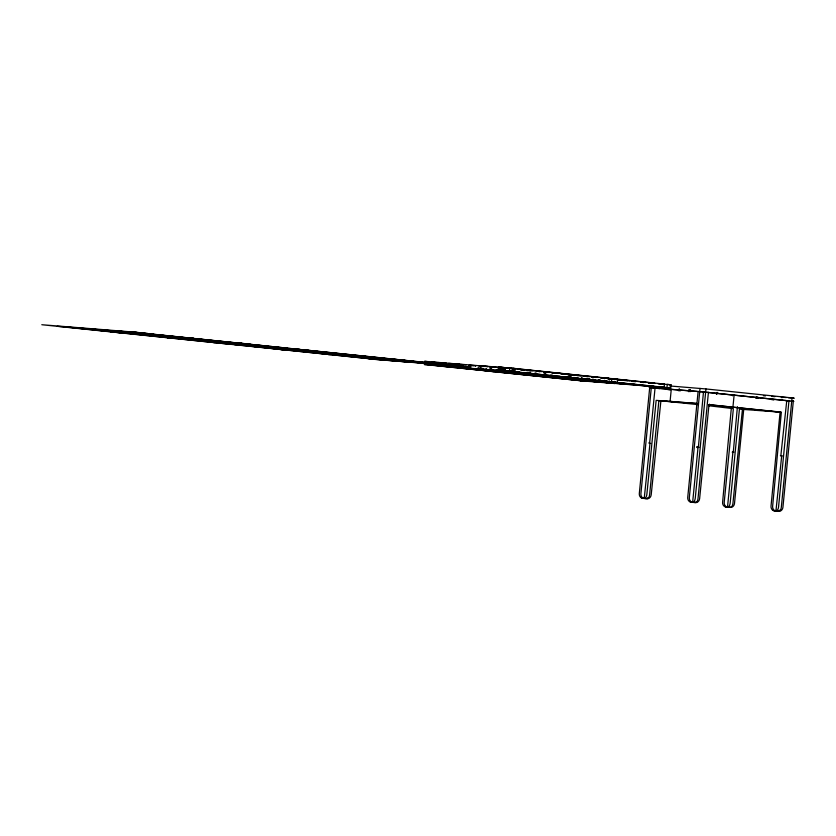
<?xml version="1.0" encoding="UTF-8"?>
<svg xmlns="http://www.w3.org/2000/svg" width="836" height="836" viewBox="0 0 836 836"><rect width="100%" height="100%" fill="white"/><g stroke="black" fill="none" stroke-linecap="round" stroke-linejoin="round"><path stroke-width="1.25" d="M458.086 367.359L424.427 364.517L424.74 361.319L483.198 366.053M428.178 364.904L428.492 361.706L427.447 361.601M468.954 367.37C469.633 369.418 465.088 369.01 467.366 367.359M477.993 367.767L477.784 369.909L483.762 370.379M478.244 368.436L481.034 368.206M478.265 368.425L478.882 368.227M491.129 366.868L490.816 370.066L480.522 368.99L480.836 365.792L501.192 367.422M481.693 368.258L481.912 368.801L481.149 368.739M492.926 369.606L489.614 369.084M491.725 369.449L489.488 369.345M492.394 369.502L491.819 369.585M496.229 369.94L497.117 369.878M507.891 371.142L498.057 370.264L498.371 367.067L512.363 368.258L511.925 371.445M499.51 369.251L499.301 367.15L500.398 367.391M499.667 370.129L502.885 370.4L499.729 369.888M500.356 369.324L500.346 367.903M499.102 369.209L500.722 369.324L500.921 367.276L501.83 367.422M502.018 367.526L502.697 367.506L502.624 368.268M502.384 370.703L502.311 369.899M502.467 368.3L502.551 367.495M503.126 368.279L503.199 367.516L509.626 368.07M503.303 369.93C502.415 371.142 505.278 371.194 504.38 369.836M503.46 368.331L503.857 367.568M503.606 370.787L503.763 367.495M504.223 368.268L504.338 367.621L504.536 368.237M504.839 367.589C501.987 369.721 506.658 371.466 505.038 370.839M504.881 370.86L505.237 367.621M505.331 367.631L506.25 367.767L505.446 367.631L505.09 371.299L506.198 371.414M505.561 368.342L505.163 367.662M505.435 370.87L505.937 370.766M506.188 368.164L505.665 367.704M516.052 371.623L516.011 372.396L507.828 371.414M506.961 370.797L507.849 370.735M509.458 371.236L509.824 367.976L609.047 378.342L608.462 378.311M513.001 371.56L513.314 368.362L513.994 368.415L513.68 371.612L505.174 370.85M513.325 371.633L513.523 372.187M514.443 371.623L514.38 372.271L499.98 370.839M514.924 372.281L515.237 368.54L513.064 368.373L512.75 371.571L608.733 381.54L601.314 380.882M467.251 368.561L517.275 372.553L517.38 371.55M523.252 372.511L523.2 373.117L517.275 372.553M532.866 374.058L536.179 374.559L523.555 373.232L523.649 372.459M524.663 373.337L524.757 372.438M525.259 372.459L525.719 373.514M528.143 372.428L526.92 372.438M528.801 373.013L528.812 375.176M530.432 373.138L530.223 375.27L530.965 375.343M532.783 374.183L531.706 374.079L531.811 373.305M533.368 374.079L534.005 374.267M534.632 373.274L536.304 373.284M544.863 375.5L542.073 374.894M542.125 375.165L543.16 375.009M546.347 374.444L543.902 374.11M544.069 372.448L546.817 372.438M545.166 372.428L546.504 372.438M543.891 374.235L545.511 374.11M550.234 375.74L552.962 375.73M551.865 375.74L552.586 376.2M552.23 373.295L554.916 373.274L553.86 373.295M554.916 377.747L555.114 375.74M560.987 376.712L560.831 378.311L555.261 377.778M565.387 376.545L565.178 378.687L566.777 378.854M570.528 377.433L574.719 378.029M570.56 376.628L566.536 376.597M570.758 376.973L570.549 379.116L572.315 379.293M571.26 379.189L571.437 377.046M573.966 377.391L574.165 378.06M575.837 378.123L578.031 378.238M578.648 378.28L578.063 378.363M580.403 378.614L580.194 380.746L582.368 380.913L486.385 370.944L486.97 370.975M581.26 378.29L586.433 379.032M581.49 377.83L581.281 379.962L582.891 380.129M582.169 377.903L582.305 380.066M583.988 378.708L584.646 378.76M585.973 378.802L586.454 378.959M588.753 379.095L587.718 379.136M588.91 379.23L589.38 379.136M589.944 378.917L589.735 381.049L587.583 380.808L635.224 384.591L510.273 371.915M594.02 379.617L592.588 379.325M595.357 379.513L595.148 381.644L570.455 379.408M598.189 379.972L599.485 379.941M598.555 379.962L600.112 379.993M604.512 380.286L604.303 382.418L614.596 383.494L614.805 381.352M609.402 380.882C608.211 382.345 612.694 382.94 610.917 381.697M609.58 379.084L611.701 379.126L608.294 378.729M611.482 381.801L611.795 378.603L664.453 384.09L664.139 387.287L605.504 381.32M649.875 385.793L639.3 493.585A4.347 3.762 -85.4 0 0 642.612 498.308L647.033 498.726A4.347 3.762 -85.4 0 0 651.202 494.787L660.921 400.747M650.68 443.383L649.164 442.61L649.75 442.056L655.037 388.103L651.296 387.716L640.898 493.71A4.347 3.762 -85.4 0 0 644.222 498.434L649.927 443.906L649.06 443.216M665.362 388.353L665.425 387.716M640.146 385.448L636.123 385.041L666.95 387.58L667.264 384.382L671.005 384.769L670.691 387.967L611.513 383.149M668.194 388.259C667.023 389.994 671.068 389.148 667.504 389.21M668.81 388.312L668.957 389.357M671.256 389.398L670.085 401.311L672.855 401.594M678.916 389.116C677.86 390.84 681.528 390.025 678.414 390.078M679.543 389.168L679.438 390.193L679.271 389.189M688.979 391.645L688.697 389.931M689.209 389.942L688.498 391.593M690.149 391.06L689.648 389.973M690.275 390.025L690.097 391.718L690.327 389.931M698.112 391.457L687.725 497.451A4.347 3.762 -85.4 0 0 691.038 502.175L692.657 502.3A4.347 2.184 -84.1 0 0 695.259 498.151L705.96 388.949L669.814 385.971M700.035 388.385L689.334 497.587A4.347 3.762 -85.4 0 0 692.647 502.3L697.935 448.357L697.464 447.688L699.115 447.239M709.336 405.794L709.503 404.164M716.818 394.122L716.912 393.223L716.368 394.153M717.727 393.526L716.974 393.463L717.131 392.439M717.57 393.484L717.633 392.45M732.576 395.794L732.67 394.905M737.425 406.662L733.339 451.482L732.378 451.921M743.685 409.745L734.499 503.471A4.347 3.762 -85.4 0 1 730.33 507.4L728.71 507.274A4.347 2.184 -84.1 0 1 727.937 506.909M756.392 396.682L756.475 398.239M757.824 398.27L757.719 396.713M782.078 400.287L781.911 399.232M693.023 502.091A4.347 2.184 -84.1 0 0 693.796 502.457L695.458 502.593A4.347 3.762 -85.4 0 0 699.627 498.653L708.98 404.749L781.357 412.117L772.631 506.261A4.347 3.762 -85.4 0 0 775.944 510.984L781.629 456.446L780.354 455.724M705.96 388.949L792.047 397.915L781.336 507.118A4.347 2.184 -84.1 0 1 778.734 511.266L774.335 510.848A4.347 2.184 -84.1 0 1 772.924 509.458M793.343 400.935L782.924 507.337A4.347 3.762 -85.4 0 1 778.755 511.277M793.604 398.333L794.2 398.166L792.047 397.915M716.577 392.544L716.954 393.463M668.549 388.332L668.706 389.304M742.452 409.18L732.942 503.251A4.347 2.184 -84.1 0 1 730.34 507.41M73.829 327.837L216.858 342.802L304.241 349.887L447.291 364.841M87.832 328.788L91.856 329.196L90.936 329.112M190.608 338.047L193.388 338.287L192.322 338.183M161.442 336.898L163.919 337.107M170.251 337.943L167.743 337.723M208.028 341.799L287.051 348.152M321.714 353.597L324.274 353.816M455.296 363.838L457.616 364.068M474.879 365.687L475.569 365.75M509.573 368.018L510.66 368.122M440.927 366.084L519.95 372.438M530.16 373.796L529.47 373.744L530.296 373.817M548.029 375.677L548.625 375.719M557.685 376.294L560.235 376.503M566.578 377.339L564.06 377.13M654.483 383.201L640.606 381.749M587.363 379.763L586.788 379.711M575.91 379.544L577.404 379.701M593.236 380.944L593.873 381.007M603.352 381.728L604.762 381.885M137.135 332.592L130.918 332.017L470.94 367.088L374.329 359.375M144.858 333.209L137.741 332.613M611.503 379.126L608.044 378.854M544.1 372.198L545.177 372.302M536.315 373.41L535.239 373.295M523.555 373.232L528.028 373.702M114.804 332.038L114.218 332.007L116.371 332.247M119.82 332.728L119.287 332.686L121.398 332.947M241.008 343.251L241.583 343.282L239.441 343.042M246.024 343.951L246.61 343.983L244.457 343.732M239.995 344.39L239.451 344.359L241.562 344.61M286.999 348.142L141.159 332.916M281.105 348.288L281.68 348.319L279.537 348.069M275.065 348.727L274.49 348.696L282.62 349.427M280.091 349.427L279.558 349.385L281.659 349.636M401.27 359.95L401.855 359.982L399.702 359.741M406.296 360.65L406.881 360.682L404.728 360.431M575.973 375.364L578.146 375.563M575.168 380.046L654.17 386.399L508.288 371.174M613.488 379.001L614.063 379.032L611.921 378.781M487.984 369.836L488.558 369.867L486.416 369.627M481.944 370.285L481.411 370.243L488.778 370.902M595.284 380.61L596.298 380.693M613.175 382.198L613.749 382.23L611.607 381.979M599.757 381.488L596.507 380.923M607.135 382.648L606.602 382.606L608.712 382.857M115.681 331.693L119.339 332.07L114.626 331.704M207.736 340.942L211.623 341.339L203.127 340.586L207.809 340.942M218.468 341.799C233.85 343.303 200.912 340.283 218.53 341.809M297.198 350.085L301.096 350.493L300.354 350.42M498.371 367.067L503.199 367.516M368.007 357.641L371.895 358.038L371.153 357.975M378.729 358.498L382.627 358.895M578.167 379.534L570.392 378.844L578.303 379.554M589.505 380.443L581.01 379.69L584.761 380.077M595.472 380.923L591.742 380.547L596.361 380.902M131.848 332.101L132.955 332.216M136.832 332.582L136.132 332.488M137.835 334.201L140.573 334.442M243.715 344.045L244.29 344.087L242.147 343.836M215.876 341.903L214.131 341.715M226.138 342.697L225.48 342.624M243.318 344.087L241.573 343.909M345.822 354.767L347.786 354.934M316.562 352.823L319.028 353.032M365.353 357.724L363.67 357.557M376.148 358.592L374.403 358.414M392.857 359.929L391.112 359.752M403.589 360.786L402.409 360.535M403.976 360.744L404.561 360.786L403.36 360.63M576.641 379.617L577.227 379.68M791.107 401.102L793.886 401.374L702.355 391.823L649.123 387.549L650.042 387.674M138.41 332.446L41.8 324.723L375.489 359.365L373.316 359.187M57.287 326.27L116.465 331.077M144.22 333.177L113.382 330.742L152.591 334.139M145.61 333.313L147.784 333.491M63.839 326.949L121.419 331.62L119.266 331.37M76.264 328.067L152.81 334.181M158.453 334.964L152.978 334.525L246.61 344.286M162.215 335.487L163.145 335.56M110.634 331.652L116.612 332.132M171.443 336.448L172.467 336.532M180.68 337.41L181.611 337.483M116.486 332.435L127.375 333.418M199.146 339.343L205.917 339.907M209.669 340.43L210.609 340.503M218.907 341.401L219.962 341.485M238.354 343.073L244.342 343.554M228.134 342.363L229.074 342.436M244.216 343.857L250.194 344.327M187.766 339.489L252.075 344.725M202.093 340.983L228.918 343.126M299.8 349.333L269.004 346.794L272.787 347.17M213.044 342.488L215.218 342.666M305.871 350.012L308.056 350.19M221.3 343.356L252.127 345.895L248.396 345.519M313.072 350.88L234.07 344.536L377.12 359.49L407.717 361.936L368.603 358.55M318.725 351.663L313.249 351.224L420.372 362.406M300.228 350.409L292.715 349.73L296.195 350.096M322.477 352.186L323.417 352.259M270.906 348.351L276.883 348.831M340.952 354.109L341.882 354.182M276.758 349.135L282.746 349.605M350.18 355.07L351.235 355.154M359.417 356.031L366.178 356.606M502.248 367.506L511.433 368.237M369.94 357.129L370.87 357.202M436.465 362.416L431.292 361.998L434.783 362.364M437.521 362.5L446.403 363.2M448.723 363.388L457.167 364.068M458.023 364.224L466.206 364.872M469.226 365.154L475.956 365.698M479.383 365.969L487.492 366.617M489.823 366.805L497.43 367.412M501.934 367.767L508.696 368.268M511.695 368.509L519.26 369.115M379.178 358.09L380.223 358.184M479.467 366.063L484.504 366.471M490.596 367.025L494.954 367.307M501.631 367.903L505.696 368.227M388.406 359.052L389.346 359.125M398.626 359.773L404.603 360.243M463.552 364.956L460.239 364.695L462.747 364.956M469.069 365.395L473.573 365.76M479.321 366.22L483.198 366.607M489.948 367.067L494.797 367.453M501.955 368.101L504.745 368.248M512.384 368.937L515.373 369.094M524.548 369.909L520.441 369.575L523.9 369.94M479.321 366.45L480.857 366.576M491.328 367.412L490.304 367.328L490.889 367.422M529.669 370.536L530.588 370.609M371.027 357.954L363.514 357.275L366.565 357.609M374.862 358.195L381.979 358.832M392.481 359.668L384.978 358.989L387.716 359.292M404.478 360.546L410.466 361.027M352.938 356.7L414.322 361.58M538.907 371.508L540.098 371.602M559.953 373.274L558.406 373.138M362.364 357.683L389.189 359.825M416.631 362.019L379.763 358.843M368.289 358.498L444.836 364.611M460.072 366.022L399.723 361.058L401.834 361.309M567.895 374.528L573.371 374.956M463.813 366.419L405.355 361.675M466.572 366.67L468.17 366.795M586.36 376.451L587.468 376.534M605.818 378.123L611.795 378.603M593.299 377.444L592.306 377.36M611.67 378.907L614.826 379.157M616.278 379.272L617.658 379.377L617.344 382.585L611.356 382.104M478.861 368.477L481.944 368.728M619.539 379.774L616.801 379.554L620.281 380.004M498.057 370.264L503.45 370.693M608.096 378.927L610.782 379.136M424.427 364.517L483.605 369.334M480.522 368.99L511.653 371.414M624.45 380.505L627.784 380.777M632.194 381.132L635.538 381.394L631.88 381.007M631.922 381.394L635.694 381.655M640.815 382.062L645.862 382.47M648.203 382.794L654.975 383.327M658.225 383.588L664.453 384.09M641.39 382.313L643.866 382.512M648.663 382.898L653.303 383.264M657.786 383.62L671.005 384.769M525.604 373.211L520.128 372.783L613.749 382.533M489.614 371.163L430.979 365.196M557.058 376.628L558.166 376.722M592.578 379.46L593.863 379.554M566.296 377.59L573.057 378.165M576.819 378.687L577.833 378.771M586.046 379.649L586.485 379.68M604.522 381.571L605.494 381.665M588.638 380.37L584.667 380.056M559.817 378.259L619.225 382.972M569.232 379.23L596.058 381.373M614.596 383.494L583.998 381.049L441.042 366.095M763.393 395.721L765.483 395.888M771.732 396.389L774.857 396.64M781.117 397.131L786.321 397.549M788.411 397.717L793.615 398.135M654.63 388.071L697.12 391.467M705.657 392.147L703.473 391.979L698.436 446.56L696.848 447.051M707.684 392.377L708.416 392.439L698.029 498.434A4.347 2.184 -84.1 0 1 695.427 502.593M732.493 395.041L734.112 395.167L732.932 407.069L731.322 406.944M755.744 398.176L758.294 398.385M772.286 399.399L773.718 399.587M780.531 400.151L782.496 400.308L780.657 400.235M785.61 400.559L788.965 400.831L778.567 506.825A4.347 2.184 -84.1 0 1 775.965 510.984M771.503 399.598L774.063 399.796M697.109 403.464L656.155 400.36L646.865 494.285A4.347 2.184 -84.1 0 1 644.263 498.434M696.545 403.485L658.883 400.747L649.635 494.567A4.347 2.184 -84.1 0 1 647.033 498.726M780.646 412.158L739.421 409.138L730.173 502.958A4.347 2.184 -84.1 0 1 727.571 507.118L725.909 506.982A4.347 2.184 -84.1 0 1 724.822 506.188M133.457 332.226L134.586 332.341M135.213 332.446L134.157 332.341M237.957 343.659L236.212 343.481M193.691 340.053L192.625 339.97M199.762 340.607L198.038 340.43M210.515 341.475L209.815 341.401M353.952 356.753L348.382 356.23M359.971 357.306L358.299 357.129M387.413 359.49L385.741 359.323M500.722 369.324L501.715 369.428M500.607 370.473L501.893 370.661M545.48 374.371L546.295 374.444M597.991 381.3L600.06 381.289M129.517 332.32L134.721 332.812M116.434 332.164L122.349 332.728M197.756 338.956L197.014 338.893M121.46 332.853L122.516 332.947M239.378 343.126L234.174 342.635M163.083 337.023L163.814 337.096M244.394 343.815L239.2 343.324M168.579 337.807L167.837 337.734M208.969 341.914L208.237 341.851M231.311 343.659L225.396 343.094M250.288 345.467L244.373 344.902M270.812 347.212L276.726 347.776M289.789 349.02L295.704 349.584M312.068 350.765L312.769 350.827M352.52 354.872L353.262 354.945M358.017 355.655L357.285 355.582M281.722 349.552L286.926 350.044M524.287 369.805L525.081 369.878M399.639 359.825L394.446 359.334M323.344 353.722L324.086 353.795M404.666 360.515L399.462 360.023M565.209 374.005L564.091 373.901L566.62 374.11M328.778 354.495L328.109 354.433M606.832 378.175L601.627 377.684M391.582 360.358L386.378 359.867M611.858 378.865L608.336 378.551M500.095 370.463L499.291 370.39M496.657 370.578L502.582 371.142M518.947 372.313L519.741 372.386M559.399 376.43L560.13 376.493M543.097 375.26L554.665 376.482L551.948 376.252M564.896 377.214L564.164 377.14M488.6 371.111L493.804 371.602M611.544 382.073L606.34 381.582M535.657 376.054L535.103 376.001M610.332 382.324L608.712 382.156M576.171 380.171L575.586 380.119M598.461 381.906L592.536 381.341M274.689 348.382L271.178 348.027L279.632 348.779L275.985 348.393M389.701 359.375L392.972 359.72M111.209 331.035L107.426 330.638L108.335 330.722M271.501 347.724L267.698 347.337L268.596 347.421M409.891 361.643L413.684 362.04L412.869 361.967M433.058 363.869L432.452 363.827M497.19 370.024L496.417 369.93M455.202 367.056L458.995 367.443L458.191 367.37M478.38 369.272L477.889 369.24M595.326 380.913L599.631 381.247M616.874 383.212L620.542 383.588L619.748 383.525M126.487 332.561L130.092 332.937L121.638 332.185L122.328 332.237M238.375 343.408L237.894 343.366M286.748 349.26L290.364 349.636L282.025 348.884L285.421 349.229M332.749 353.241L332.498 353.22M504.401 371.675L507.974 372.041L499.635 371.288L502.687 371.623M138.379 332.634L138.254 332.623M191.005 338.465L190.483 338.423M249.724 344.954L253.412 345.341L252.503 345.258M534.361 374.413L533.483 374.329M482.853 369.961L486.092 370.296M493.668 370.818L496.814 371.153M604.846 381.885L604.449 381.853M356.136 355.843L366.252 356.857L364.068 356.679M298.891 350.984L309.006 351.987L306.321 351.757M343.983 355.676L345.947 355.843L335.738 354.819M600.143 380.129L599.475 380.077M513.921 373.389L515.885 373.546L505.686 372.532M520.222 369.585L523.169 369.878M327.221 352.834L329.321 353.011L319.028 351.977M337.535 353.91L347.483 354.892M325.382 353.743L327.482 353.921L317.178 352.886M562.931 377.391L573.12 378.405L571.124 378.248M532.344 375.301L534.35 375.469L524.109 374.444M716.682 393.432L716.191 393.39M596.277 377.454L592.139 377.046M592.369 377.37L593.017 377.444M356.011 355.833L355.457 355.781L358.09 356M542.522 376.367L552.826 377.391L550.496 377.193M458.619 364.182L459.309 364.245L458.504 364.172M337.451 353.9L336.908 353.847L339.291 354.036M298.671 350.963L298.118 350.901L300.845 351.13M335.602 354.809L337.775 354.986M370.223 358.111L369.031 357.986M562.701 377.37L564.958 377.548M330.157 354.589L328.005 354.422M496.636 371.132L488.82 370.421L491.861 370.756M485.904 370.275L478.087 369.564L480.878 369.867M505.55 372.511L505.007 372.459L507.389 372.657M532.166 375.291L531.633 375.228M157.523 334.818L132.83 332.592M199.062 339.05L196.909 338.883M166.73 336.114L169.06 336.312L158.485 335.257M187.222 338.193L176.636 337.148L179.353 337.378M351.214 354.788L353.356 354.955M195.467 339.113L205.99 340.158L203.576 339.959M317.795 351.517L293.102 349.291M359.323 355.749L357.181 355.572M232.303 343.199L230.84 343.053M318.84 351.966L320.825 352.113M430.059 363.555L429.276 363.482L432.348 363.817M204.862 341.004L203.399 340.858M374.821 358.195L374.246 358.132L376.984 358.435M475.37 368.969L474.587 368.895L477.669 369.219M542.345 376.346L544.32 376.503M528.916 375.186L531.153 375.364M537.025 376.148L534.883 375.981M160.554 335.414L158.401 335.246M185.153 338.037L187.295 338.204M197.495 339.27L195.342 339.092M315.977 351.528L259.839 346.971L261.94 347.222M573.297 377.987L574.144 378.06M111.606 331.38L110.906 331.317L114.532 331.683M158.756 336.333L156.322 336.124L167.21 337.221L164.514 336.981M544.1 375.427L546.493 375.625M183.303 338.946L185.676 339.144L174.797 338.058L177.504 338.287M520.055 369.188L599.715 377.485M600.415 377.673L615.202 379.105M616.278 379.21L631.473 380.819M632.601 380.934L639.676 381.676M527.422 370.129L533.284 370.735M536.848 371.111L541.644 371.612M544.037 371.853L550.161 372.49M552.46 372.783L557.581 373.264M560.089 373.525L565.157 374.1M567.665 374.319L574.05 374.988M576.359 375.228L582.149 375.824M584.468 376.064L589.526 376.649M591.836 376.89L597.51 377.423M600.917 377.611L605.933 378.311M607.991 378.572L613.77 379.168M616.08 379.408L622.026 379.983M624.283 380.213L629.738 380.788M527.359 370.296L532.114 370.808M536.419 371.257L539.92 371.581M543.525 371.989L548.134 372.469M552.105 372.981L556.076 373.264M560.831 373.786L564.3 374.152M567.634 374.518L572.514 375.009M577.321 375.521L580.456 375.803M583.779 376.19L588.084 376.639M600.99 377.987L604.689 378.332M501.454 367.756L506.459 368.279M528.038 370.515L530.243 370.745M568.062 374.685L570.716 374.967M609.036 378.959L610.729 379.126M480.836 365.792L488.349 366.576M475.527 365.76L475.005 365.708M479.467 366.492L480.324 366.586M469.132 365.572L471.285 365.802M449.486 363.723L452.704 364.057L448.326 363.775M424.74 361.319L426.956 361.549M437.103 362.605L444.062 363.179M458.588 364.695L460.824 364.924M526.513 372.428L530.494 372.846M550.725 374.956L552.345 375.082M587.99 379.126L589.37 379.262M507.212 370.818L507.839 370.86M666.95 387.58L670.691 387.967M136.299 332.446L140.741 332.895M156.05 334.86L99.568 330.272L101.678 330.523M157.617 334.828L268.074 346.344L220.485 342.551L222.585 342.802M317.889 351.528L428.586 363.064L380.746 359.25L382.857 359.501M246.933 344.338L256.359 345.32L219.492 342.143M614.084 382.585L623.499 383.567L586.642 380.39M401.844 360.609L403.454 360.765M699.722 391.582L704.34 392.063M707.632 392.408L786.77 400.653L780.887 455.265L782.412 455.933M133.06 333.094L132.443 333.031L140.824 333.794L137.167 333.428M273.654 347.442L283.947 348.518M396.473 360.18L397.403 360.285M592.62 380.871L593.435 380.965M688.341 390.851L690.285 391.06M237.152 344.171L247.446 345.237M208.77 341.287L209.69 341.391M227.998 343.397L92.786 329.645L140.385 333.428L138.243 333.177M388.27 360.097L253.047 346.344L300.657 350.127L298.515 349.876M667.264 389.377L669.824 389.649M570.361 379.408L459.925 367.892L507.536 371.675L505.383 371.435M649.687 387.59L650.962 387.726M657.399 388.395L659.729 388.635M666.929 389.388L670.545 389.816M678.174 390.611L680.326 390.83M708.865 404.603L780.082 412.19L771.022 506.135A4.347 3.762 -85.4 0 0 774.345 510.848M767.824 411.134L770.583 411.427M660.586 400.747L697.799 404.593M709.127 405.805L733.36 408.658L724.206 502.394A4.347 3.762 -85.4 0 0 727.519 507.107L732.806 453.164L732.336 452.495L733.987 452.046M696.806 447.041L697.506 447.114M486.73 366.429L488.423 366.607M523.67 374.403L526.189 374.612M146.028 335.058L148.745 335.299L137.867 334.212M731.322 408.125L722.597 502.269A4.347 3.762 -85.4 0 0 725.909 506.982M779.915 510.148A4.347 3.762 -85.4 0 1 777.146 511.141A4.347 2.184 -84.1 0 1 775.986 510.336M730.131 507.118A4.347 3.762 -85.4 0 1 728.72 507.274M648.193 497.608A4.347 3.762 -85.4 0 1 645.423 498.601A4.347 2.184 -84.1 0 1 644.284 497.796M642.633 498.308A4.347 2.184 -84.1 0 1 641.222 496.918M691.027 502.175A4.347 2.184 -84.1 0 1 689.909 501.37M695.97 501.976A4.347 3.762 -85.4 0 1 693.849 502.467M229.221 342.655L233.087 343.053L224.56 342.29L229.294 342.666M486.406 369.167L485.81 369.104L486.51 369.167"/></g></svg>
